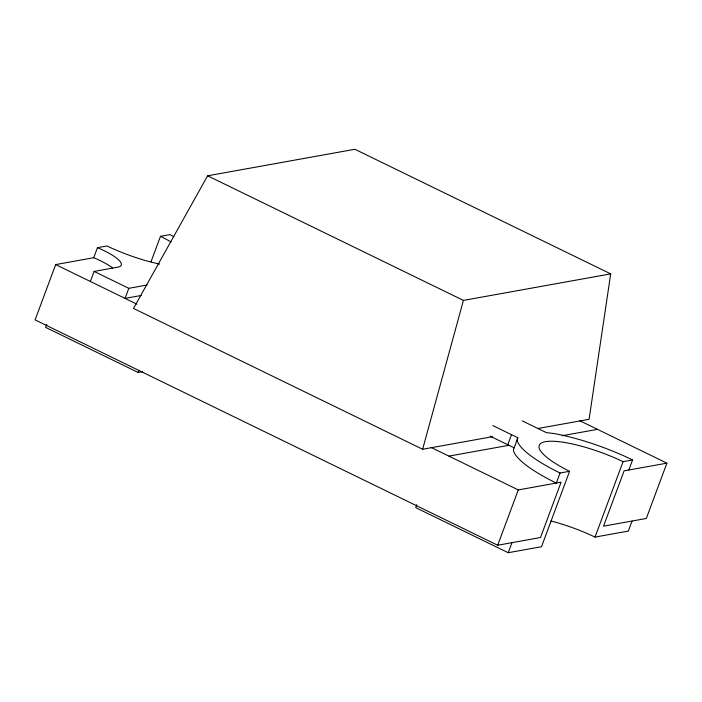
<?xml version="1.0" encoding="UTF-8"?>
<svg xmlns="http://www.w3.org/2000/svg" width="702" height="702" viewBox="0 0 702 702"><rect width="100%" height="100%" fill="white"/><g stroke="black" fill="none" stroke-linecap="round" stroke-linejoin="round"><path stroke-width="1.05" d="M492.427 436.697L422.622 449.271L133.494 308.432L207.625 175.798L354.896 149.28L610.696 273.877L589.083 419.296L537.53 428.58M422.622 449.271L463.425 300.403L610.696 273.877M492.813 425.57L517.848 437.767L513.364 450.035A84.293 20.253 20.4 0 0 556.326 483.064L560.064 473.008L569.576 471.288A62.197 14.944 20.4 0 1 545.445 441.69A62.197 14.944 20.4 0 1 623.078 461.653L632.59 459.942L628.852 469.998M517.848 437.767L517.102 439.978A84.293 20.253 20.4 0 0 560.064 473.008M112.618 268.006A33.994 8.17 20.4 0 0 93.717 257.722L55.677 264.575L35.1 319.893L497.7 545.235L540.505 537.53L561.082 482.204L518.278 489.917L431.168 447.481M46.753 324.368L45.63 327.386L138.145 372.455L142.436 371.683M93.717 257.722L97.464 247.666L106.976 245.954A62.197 14.944 20.4 0 0 159.626 264.057M90.365 281.476L94.112 271.42L117.892 267.137A33.994 8.17 20.4 0 0 97.464 247.666M147.104 285.021L128.808 288.32L125.061 298.376L141.216 295.463M151 261.802L160.477 236.32L169.989 234.6A33.994 8.17 20.4 0 0 173.868 236.706M138.145 372.455L138.899 370.437M416.83 504.641L415.707 507.651L508.23 552.72L541.523 546.726L569.576 471.288M507.774 444.735L511.512 434.678M497.7 545.235L518.278 489.917M508.23 552.72L511.969 542.664M550.93 520.981A62.197 14.944 20.4 0 1 595.024 537.091L623.078 461.653M632.054 521.042L628.316 531.098L595.024 537.091M666.9 463.153L646.323 518.471L603.527 526.175L624.096 470.858L666.9 463.153L579.791 420.717M448.885 456.116L508.932 445.305M562.126 435.723L597.507 429.352M207.625 175.798L463.425 300.403M522.332 420.91L546.384 432.625L553.369 433.45A84.293 20.253 20.4 0 1 632.59 459.942M490.057 436.109L514.11 447.823M94.112 271.42L128.808 288.32M55.677 264.575L136.872 304.133M160.477 236.32A62.197 14.944 20.4 0 1 170.972 241.936"/></g></svg>
